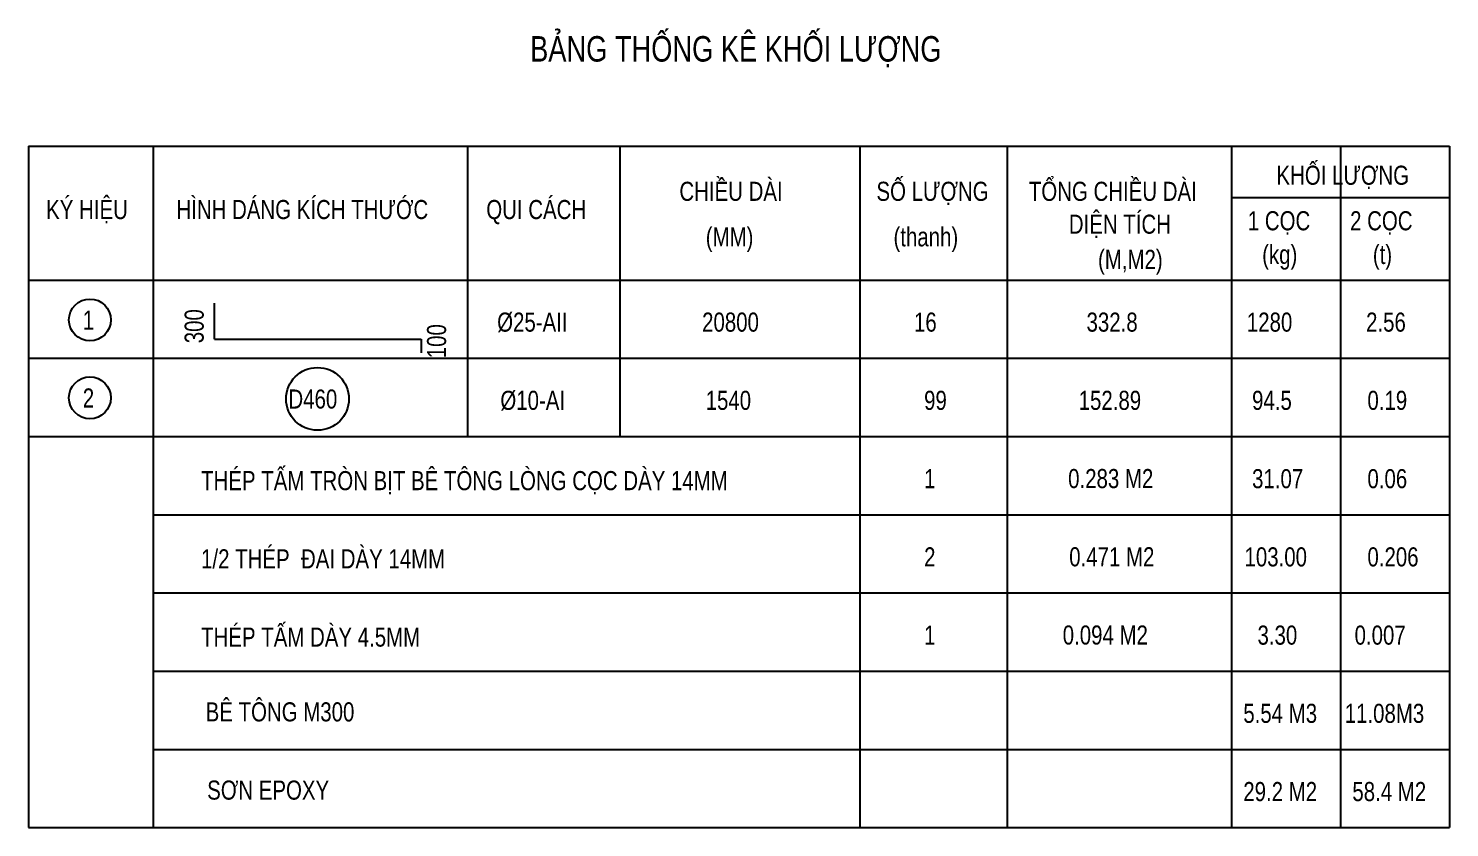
# Model space of a CAD drawing. Header units: millimetres. Extents: x -73021 to 3450336, y 75330 to 1037285.
# Drawn here: x 10482 to 16064, y 107048 to 110187 of the extents above; entities that cross this region are included whole.
import ezdxf

# ---------------------------------------------------------------- set-up
doc = ezdxf.new("R2010")
doc.units = ezdxf.units.MM
for name, color, linetype in [('03_Dimension line', 4, 'Continuous'), ('DIM', 4, 'Continuous'), ('MAINLINE', 1, 'Continuous')]:
    doc.layers.add(name, color=color, linetype=linetype)
doc.styles.add('Ghi chu', font='vn_vni.shx', dxfattribs={"width": 0.8})

msp = doc.modelspace()

# ---------------------------------------------------------------- linework, layer by layer
at = {"layer": 'DIM'}
for centre in [(10723.89, 109042.09), (10723.89, 108736.24)]:
    msp.add_circle(centre, 82.29, dxfattribs=at)
at = {"layer": 'DIM', "color": 6}
msp.add_circle((11617.68, 108732.09), 123.19, dxfattribs=at)
at = {"layer": 'MAINLINE'}
for p, q in [((10482.36, 109724.96), (10482.36, 109198.96)), ((10482.36, 109724.96), (10482.36, 107048.18)), ((10482.36, 109724.96), (16063.98, 109724.96)), ((10971.66, 109724.96), (10971.66, 108277.2)), ((12206.56, 109724.96), (12206.56, 108584.45)), ((12805.79, 109724.96), (12805.79, 108584.45)), ((13747.92, 109724.96), (13747.92, 108277.2)), ((14325.76, 109724.96), (14325.76, 108277.2)), ((15207.29, 109724.96), (15207.29, 108277.2)), ((15635.64, 109724.96), (15635.64, 108277.2)), ((16063.98, 109724.96), (16063.98, 107048.18)), ((15207.29, 109523), (16063.98, 109523)), ((10482.36, 109198.96), (16063.98, 109198.96)), ((10482.36, 108891.71), (16063.98, 108891.71)), ((10482.36, 108584.45), (16063.98, 108584.45)), ((10482.36, 108584.45), (16063.98, 108584.45)), ((10971.66, 108277.2), (16063.98, 108277.2)), ((10971.66, 108277.2), (16063.98, 108277.2)), ((10971.66, 108277.2), (16063.98, 108277.2)), ((10971.66, 108277.2), (10971.66, 107969.94)), ((13747.92, 108277.2), (13747.92, 107969.94)), ((14325.76, 108277.2), (14325.76, 107969.94)), ((15207.29, 108277.2), (15207.29, 107969.94)), ((15635.64, 108277.2), (15635.64, 107969.94)), ((10971.66, 107969.94), (16063.98, 107969.94)), ((10971.66, 107969.94), (16063.98, 107969.94)), ((10971.66, 107969.94), (16063.98, 107969.94)), ((10971.66, 107969.94), (10971.66, 107048.18)), ((13747.92, 107969.94), (13747.92, 107662.69)), ((14325.76, 107969.94), (14325.76, 107662.69)), ((15207.29, 107969.94), (15207.29, 107662.69)), ((15635.64, 107969.94), (15635.64, 107048.18)), ((10971.66, 107662.69), (16063.98, 107662.69)), ((10971.66, 107662.69), (16063.98, 107662.69)), ((13747.92, 107662.69), (13747.92, 107048.18)), ((14325.76, 107662.69), (14325.76, 107048.18)), ((15207.29, 107662.69), (15207.29, 107048.18)), ((10971.66, 107355.43), (16063.98, 107355.43)), ((10971.66, 107355.43), (16063.98, 107355.43)), ((10482.36, 107048.18), (16063.98, 107048.18))]:
    msp.add_line(p, q, dxfattribs=at)
at = {"layer": 'MAINLINE', "color": 6}
for p, q in [((11213.77, 108966.25), (11213.77, 109107.86)), ((11213.77, 108966.25), (12024.29, 108966.25)), ((12024.29, 108966.25), (12024.29, 108913.22))]:
    msp.add_line(p, q, dxfattribs=at)

# ---------------------------------------------------------------- texts
at = {"layer": '03_Dimension line', "color": 3, "style": 'Ghi chu', "width": 0.8}
msp.add_text('BAÛNG THOÁNG KEÂ KHOÁI LÖÔÏNG', height=100, dxfattribs=at).set_placement((12452.86, 110056.97))
at = {"layer": 'DIM', "style": 'Ghi chu', "width": 0.8}
for s, p in [('KHOÁI LÖÔÏNG', (15384.1, 109573.06)), ('CHIEÀU DAØI', (13038.98, 109509.91)), ('SOÁ LÖÔÏNG', (13813.05, 109509.91)), ('TOÅNG CHIEÀU DAØI', (14411.52, 109509.91)), ('KYÙ HIEÄU', (10551.94, 109438.31)), ('HÌNH DAÙNG KÍCH THÖÔÙC', (11063.77, 109438.31)), ('QUI CAÙCH', (12280.7, 109438.31)), ('DIEÄN TÍCH', (14568.58, 109380.71)), ('1 COÏC', (15271.55, 109394.21)), ('2 COÏC', (15673.3, 109394.21)), ('(MM)', (13142.59, 109331.06)), ('(thanh)', (13879.93, 109331.06)), ('(M,M2)', (14683.22, 109242.54)), ('(kg)', (15327.89, 109261.82)), ('(t)', (15762.61, 109261.82)), ('1', (10695.97, 109003.99)), ('%%C25-AII', (12323.38, 108996.11)), ('20800', (13128.27, 108996.11)), ('16', (13960.39, 108996.11)), ('332.8', (14638.16, 108996.11)), ('1280', (15267.83, 108996.11)), ('2.56', (15736.07, 108996.11)), ('2', (10695.97, 108698.15)), ('D460', (11503.57, 108693.99)), ('%%C10-AI', (12335.87, 108688.86)), ('1540', (13142.17, 108688.86)), ('99', (14000.18, 108688.86)), ('152.89', (14607.22, 108688.86)), ('94.5', (15288.31, 108688.86)), ('0.19', (15741.39, 108688.86)), ('THEÙP TAÁM TROØN BÒT BEÂ TOÂNG LOØNG COÏC DAØY 14MM', (11160.53, 108373.47)), ('1', (14000.18, 108381.18)), ('0.283 M2', (14565.9, 108381.6)), ('31.07', (15288.31, 108381.18)), ('0.06', (15741.39, 108381.18)), ('1/2 THEÙP  ÑAI DAØY 14MM', (11160.53, 108066.21)), ('2', (14000.18, 108073.93)), ('0.471 M2', (14570.15, 108074.35)), ('103.00', (15258.55, 108073.93)), ('0.206', (15741.39, 108073.93)), ('THEÙP TAÁM DAØY 4.5MM', (11160.53, 107758.96)), ('1', (14000.18, 107766.67)), ('0.094 M2', (14544.64, 107767.09)), ('3.30', (15309.56, 107766.67)), ('0.007', (15690.93, 107766.67)), ('BEÂ TOÂNG M300', (11178.46, 107465.2)), ('5.54 M3', (15253.81, 107459.42)), ('11.08M3', (15652.12, 107459.42)), ('SÔN EPOXY ', (11184.47, 107157.94)), ('29.2 M2', (15253.81, 107152.16)), ('58.4 M2', (15682.15, 107152.16))]:
    msp.add_text(s, height=75, dxfattribs=at).set_placement(p)
for s, p in [('300', (11170.77, 108950.61)), ('100', (12122.86, 108891.71))]:
    msp.add_text(s, height=75, rotation=90, dxfattribs=at).set_placement(p)

doc.saveas('drawing.dxf')
